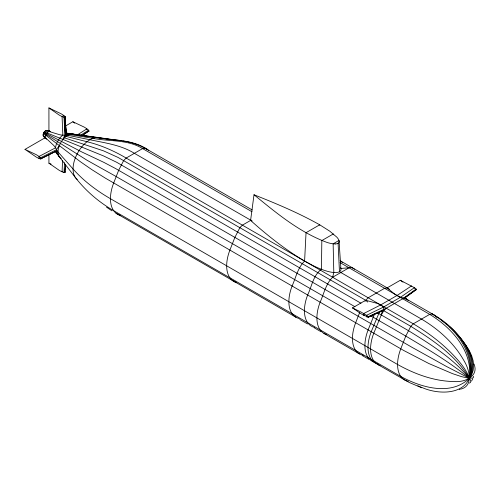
<?xml version="1.0" encoding="UTF-8"?>
<svg xmlns="http://www.w3.org/2000/svg" width="500" height="500" viewBox="0 0 500 500"><rect width="100%" height="100%" fill="white"/><g stroke="black" fill="none" stroke-linecap="round" stroke-linejoin="round"><path stroke-width="0.75" d="M368.462 317.294L368.45 316.969A1.175 0.681 60 0 0 368.225 316.688L367.769 316.244A14.331 8.275 60 0 0 366.544 315.319L361.075 312.081L352.456 307.9L365.675 300.269L368.175 297.775L384.581 288.306L387.088 287.906L400.306 280.275L414.4 287.681A14.331 8.275 60 0 1 415.625 288.606L416.081 289.056A1.175 0.681 60 0 1 416.3 289.337L416.331 289.65A1.175 0.681 60 0 1 416.081 289.7L415.712 289.637M62.587 160.319L62.069 171.781L62.944 172.138A6.344 3.663 0 0 0 64.013 172.469L64.625 172.113M299.306 318.512A33.837 19.538 -60 0 1 292.081 286.062C295.869 277.638 297.769 267.688 304.6 261.069L306.038 232.694L319.706 224.8L329.781 231.194L336.725 237.062A23.95 13.825 0 0 1 339.006 240.444L339.2 241.819A4.981 2.875 0 0 1 338.475 243.006L337.569 243.525A4.981 2.875 0 0 1 335.513 243.944M64.013 172.463L64.562 162.688M65.519 164.225L64.994 172.469A1.394 0.806 0 0 1 64.037 172.444M64.744 172.044L65.231 168.337M65.25 168.131L65.475 164.775M319.731 225.219L319.706 224.8C298.7 212.975 276.394 203.631 254.013 194.762L250.594 220.419C267.269 235.344 284.9 249.375 304.169 260.825M368.512 317.219L383.175 310.375A2.281 1.688 -20.9 0 0 383.881 309.325L383.312 307.169A16.044 11.863 -20.9 0 0 380.625 304.956A28.119 20.787 -20.9 0 0 377.275 303.394L365.675 300.269L118.156 157.494L103.631 150.9L64.419 137.831L65.319 135.125L64.35 117.269L65.094 116.838A2.387 1.375 0 0 0 64.994 116.644A6.344 3.663 0 0 0 64.425 116.031L63.85 115.556A31.75 18.331 0 0 0 61.119 113.787L48.925 107.931L48.925 131.45L59.65 134.725A32 13.794 -19.5 0 0 62.85 135.169L63.794 135.206A6.656 2.469 -15.6 0 0 64.956 135.169A2.594 0.925 -15.1 0 0 65.319 135.125A1.288 0.45 -15 0 0 65.7 135.05L66.2 134.787M252.181 221L134.381 153.325C121.081 145.019 105.306 142.994 90.281 139.812L66.05 134.913L65.119 117.037L64.694 117.281A1.131 0.65 0 0 1 64.35 117.269A2.387 1.375 0 0 1 64.013 117.206A6.344 3.663 0 0 1 62.944 116.881L62.069 116.525A31.75 18.331 0 0 1 59.062 114.975L48.925 107.931M326.694 334.544A33.837 19.538 -60 0 1 320.112 302.244C323.9 293.819 325.794 283.869 332.631 277.256L333.806 272.519L333.137 243.831L339 240.444L339.231 243.95M380.15 365.469A33.837 19.538 -60 0 1 373.775 333.225L381.287 314.975L382.481 310.744L381.781 310.75M46.425 131.219L46.731 130.431L49.219 130.769M359.725 312.362L355.662 322.762A33.837 19.538 -60 0 0 363.312 355.306M374.519 314.106L368.1 329.95A33.837 19.538 -60 0 0 375.325 362.406M379.556 311.737L371.213 331.744A33.837 19.538 -60 0 0 377.794 364.05M46.887 130.894L47.081 130.512L49.15 130.8M472.819 378.794L471.519 381.044M365.05 301.331L365.675 300.269L367.725 302.062M381.287 314.975L383.787 310.725L386.294 308.238L402.7 298.762L416.081 289.056L416.081 289.706L404.575 297.987L404.156 297.744M43.781 135.731L43.388 136.231L44.919 138.212M416.375 289.55L404.588 298.012A2.281 0.787 14.9 0 1 403.444 298.031L400.556 297.219A16.044 5.556 14.9 0 1 397.019 295.487A28.119 9.744 14.9 0 1 394.15 293.656L387.088 287.906L388.025 288.412M82.325 135.406L88.431 131.306L88.431 130.175A6.344 3.663 60 0 0 87.613 129.412L86.869 128.831A31.75 18.331 60 0 0 84.019 127.006L72.856 121.75L65.219 126.156M81.875 135.719L88.919 131.025M80.756 135.2L88.431 130.175M64.994 117.206L66.05 136.387L87.013 141.731C100.825 145.1 113.963 150.825 126.175 158.056L413.294 323.825C430.431 333.925 446.325 346.438 459.231 361.637C463.312 366.688 467.312 372.056 469.35 378.294C470.456 379.525 471.956 382.769 469.263 383.069M77.562 134.781L86.869 128.831L86.869 129.462M43.825 134.562L43.056 135.006L46.513 139.238M25 149.375L45.362 137.619L53.562 145.262A32 13.794 79.5 0 1 55.544 147.819L56.056 148.613A6.656 2.469 75.6 0 1 56.6 149.637L40.575 157.806L40.575 158.931A6.344 3.663 60 0 1 39.762 158.75L39.013 158.469A31.75 18.331 60 0 1 36.163 157.006L25 149.375L36.163 154.637A31.75 18.331 60 0 1 39.013 156.463L39.762 157.044A6.344 3.663 60 0 1 40.575 157.8A1.394 0.806 60 0 1 41.137 158.637M62.613 171.469L62.069 171.781A31.75 18.331 0 0 1 59.062 170.231L48.925 163.188L48.925 154.375M251.106 220.125L242.394 225.156L239.887 227.644L234.881 237.394L229.875 250.144A33.837 19.538 -60 0 0 236.669 282.5M332.631 277.256L349.038 267.781L351.538 267.381L354.513 269.231M41.062 158.65L56.925 150.719L73.056 168.994C83.669 180.987 96.631 190.719 110.45 198.713L397.575 364.481C414.925 374.188 434.381 381.344 454.45 381.55C463.9 382.544 478.812 376.631 474.231 364.744M39.837 158.062L39.013 158.469L39.013 156.463L55.544 147.819A11.981 6.919 -60 0 1 56.606 143.562A11.919 6.881 -60 0 1 59.694 138.219A11.981 6.919 -60 0 1 62.85 135.162L62.069 116.525L63.806 115.519L63.85 116.213M364.319 314.962L363.7 315.262L363.7 313.525L380.619 304.962L397.025 295.487L411.55 285.9L411.55 286.55M352.456 307.9C357.219 310.781 361.944 315.369 367.188 316.462M382.481 310.744L367.769 317.244A14.331 8.275 60 0 1 366.544 316.756M386.294 308.238L368.225 316.681L368.225 317.331A1.175 0.681 60 0 0 368.45 317.306M460.819 389.113C473.919 385.9 469.175 369.169 464.156 360.981C454.306 343.331 438.756 329.325 421.5 319.088L339.462 271.725L338.188 272.213A6.231 3.6 0 0 1 335.731 272.6L333.806 272.519A23.919 13.806 0 0 1 327.35 271.281A54.806 31.644 0 0 1 321.45 269.306A90.812 52.431 0 0 1 312.644 265.406L304.6 261.069M460.056 389.288L459.263 389.438M402.7 298.762L405.206 298.363L408.644 300.7M421.575 387.306C437.688 394.825 466.85 395.694 470.681 373.363C473.581 347.719 453.363 325.444 432.206 313.956L429.7 314.356L413.294 323.825L410.794 326.319L405.788 336.069L400.781 348.812A33.837 19.538 -60 0 0 408.219 381.312M349.038 267.781L340.838 268.456A23.919 13.806 0 0 0 340.575 267.731M335.506 243.944L333.137 243.831A23.95 13.825 0 0 1 327.281 242.519C299.631 232.419 276.55 213.15 254.013 194.762M43.919 133.444L43.388 133.4L80.325 161.675L92.094 169.8L105.425 178.188L403.669 350.462L428.938 363.569L452.544 373.65L461.587 376.656L468.587 378.212L472.606 378.081L473.512 377.35L473.587 376.275M50.681 131.613L45.506 130.756L45.506 131.287M65.731 133.025L121.206 140.744M65.706 133.119L102.413 138.269M102.819 138.325L108.856 139.275M122.794 140.981L124.375 141.225M47.387 130.688L49.256 130.975M66.156 133.581L67.325 133.756M70.512 134.25L70.369 134.225A11.919 6.881 -60 0 0 68.125 133.35M110.062 139.481L111.662 139.756M47.906 131L49.275 131.237M112.863 139.975L114.456 140.269M125.562 141.425L127.131 141.731M128.3 141.981L129.462 142.25M130.238 142.444L131.394 142.75M132.156 142.963L133.3 143.306M133.681 143.419L134.819 143.787M135.194 143.912L136.325 144.306M136.7 144.444L137.444 144.719M421.637 387.775L409.25 382.488L377.575 364.381M137.819 144.863L138.931 145.306M44.1 133.038L43.631 132.856L86.944 160.2L115.113 175.944L411.662 347.125L446.25 366.356L469.35 378.294L471.681 374.631L473.162 370.344L473.644 365.494L473.113 360.681L471.613 355.606L469.15 350.406L465.8 345.231L461.662 340.213M420.319 386.806L420.944 387.062M139.3 145.456L140.037 145.762M48.925 163.188L51.094 164.125M419.062 386.281L419.688 386.544M140.406 145.925L147.587 149.544L148.688 150.688M417.825 385.737L418.444 386.012M147.587 149.544C132.231 139.137 113.212 140.525 95.719 137.581L71.031 134.012L66.219 134.606L65.094 116.838M340.312 260.856L342.663 262.675M404.762 298.031L405.613 298.731M407.706 299.719L404.575 297.987L434.712 315.312L435.65 316.288M235.225 282.044L116.044 213.231M387.088 287.906L389.675 289.387M252.181 209.931L145.087 148.188L142.581 148.588L126.175 158.056L123.675 160.55L118.663 170.3L113.656 183.05A33.837 19.538 -60 0 0 120.669 215.456M340.106 260.694L387.812 288.238M252.019 211.769L142.581 148.588C127.638 139.225 109.456 141.7 92.875 138.344L69.406 134.45L66.287 134.738L65.119 117.037M340.069 262.606L429.7 314.356C451.381 327.488 473.05 351.144 469.35 378.294C450.875 396.356 420.744 387.438 400.781 376.444L113.656 210.675C98.912 202.181 85.738 190.912 75.319 177.438L54.994 151.213M360.95 303.231L116.656 162.275L103.556 155.95L44.281 131.844L44.588 132.281M377.362 312.712L408.288 330.562C430.213 344.087 452.938 358.094 469.35 378.294C478.169 363.025 467.831 344.837 456.55 334M354.888 306.681L115.525 168.512L103.794 162.338L81.769 151.944L43.931 132.331L44.325 132.644M370.581 315.744L405.788 336.069C427.606 349.1 449.731 362.044 469.35 378.294C477.469 359.106 463.837 338.638 449.506 326.556M295.887 317.213L232.256 280.331M299.775 319.462L307.55 323.95M314.556 327.994L320.794 331.594M323.913 333.394L359.462 353.919M362.575 355.719L368.794 359.306M432.206 313.956C453.837 326.85 474.988 351.475 469.35 378.294C455.931 355.456 432.8 340.112 410.794 326.319L383.175 310.375A1.062 0.869 -58.5 0 1 382.488 310.712M441.731 320.725L442.294 321.1M106.506 207.156L111.906 210.819M402.969 282.125L400.306 280.275M443.981 322.269L444.544 322.675M74.75 123.156L72.856 121.75M445.656 323.494L446.769 324.344M435.806 316.456L436.119 316.781M436.275 316.944L436.587 317.269M405.769 298.894L406.081 299.219M406.238 299.381L406.55 299.713M44.281 136.75L45.175 137.812M473.963 363.988L474.1 364.369M333.406 234.775L333.344 233.919L321.831 240.569L321.45 269.3C313.225 275.138 311.788 286.431 307.638 295.038A33.837 19.538 -60 0 0 314.644 327.45M339.256 244.387L340.981 269.575A6.231 3.6 0 0 1 340.306 270.994L339.462 271.725L338.1 243.312M414.4 288.319L414.4 287.681L400.556 297.219L383.312 307.169L366.544 315.312L366.544 316.762M77.244 179.431A23.887 13.787 -60 0 1 78.138 152.119A23.887 13.787 -60 0 1 101.356 138.275M61.275 158.456A13.675 7.894 -60 0 1 60.85 142.537A13.675 7.894 -60 0 1 74.856 134.756M59.35 156.838A16.425 12.775 89 0 1 56.6 151L40.575 158.931A1.394 0.806 60 0 0 41.137 158.744M56.6 149.631A16.425 4.088 -40.5 0 1 59.35 145.669M62.894 139.537A16.425 4.088 -79.5 0 1 64.95 135.175L64.013 117.206L64.994 116.644L66.131 134.488A16.425 12.775 -29 0 1 72.562 133.95M58.281 154.706A11.919 6.881 -60 0 1 56.606 153.294A11.981 6.919 -60 0 1 55.712 151.231M65.806 133.619A11.981 6.919 -60 0 1 68.169 133.325M88.419 130.206A1.394 0.806 60 0 1 88.987 131.012M88.987 131.119A1.394 0.806 60 0 1 88.419 131.263M88.431 131.306A6.344 3.663 60 0 1 88.05 131.25M64.75 171.606A6.344 3.663 0 0 1 64.994 171.9M64.95 171.912A1.394 0.806 0 0 1 65.106 172.481M45.412 138.256A5.038 2.906 -60 0 1 49.469 131.188M56.6 151.006A6.656 2.269 73.1 0 1 56.25 150.831M56.969 150.812A1.569 0.537 74.9 0 1 56.9 150.925M56.588 149.681A1.569 0.544 75 0 1 56.956 150.719M65.744 134.238A6.656 2.269 -13.1 0 1 66.137 134.488M44.519 136.75A3.469 2 -60 0 1 43.581 132.956A3.469 2 -60 0 1 47.45 130.744"/></g></svg>
